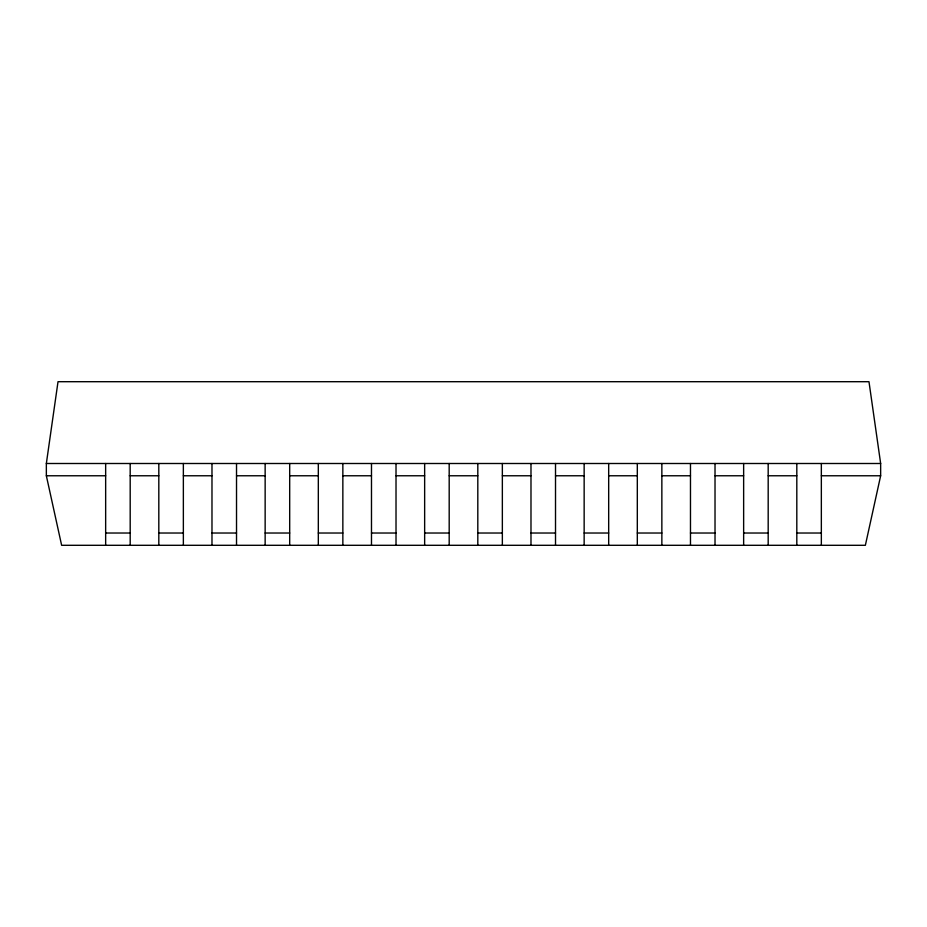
<?xml version="1.0" encoding="UTF-8"?>
<svg xmlns="http://www.w3.org/2000/svg" width="927" height="927" viewBox="0 0 927 927"><rect width="100%" height="100%" fill="white"/><g stroke="black" fill="none" stroke-linecap="round" stroke-linejoin="round"><path stroke-width="1.39" d="M46.35 463.5L58.019 381.704L868.981 381.704L880.65 463.5L880.65 475.771L865.366 545.296L61.634 545.296L46.35 475.771L46.35 463.5L880.65 463.5M46.35 475.771L105.655 475.771M130.186 475.771L158.818 475.771M183.361 475.771L211.982 475.771M236.524 475.771L265.145 475.771M289.688 475.771L318.32 475.771M342.851 475.771L371.484 475.771M396.014 475.771L424.647 475.771M449.189 475.771L477.811 475.771M502.353 475.771L530.986 475.771M555.516 475.771L584.149 475.771M608.68 475.771L637.312 475.771M661.855 475.771L690.476 475.771M715.018 475.771L743.639 475.771M768.182 475.771L796.814 475.771M821.345 475.771L880.65 475.771M105.655 533.025L130.186 533.025M158.818 533.025L183.361 533.025M211.982 533.025L236.524 533.025M265.145 533.025L289.688 533.025M318.32 533.025L342.851 533.025M371.484 533.025L396.014 533.025M424.647 533.025L449.189 533.025M477.811 533.025L502.353 533.025M530.986 533.025L555.516 533.025M584.149 533.025L608.68 533.025M637.312 533.025L661.855 533.025M690.476 533.025L715.018 533.025M743.639 533.025L768.182 533.025M796.814 533.025L821.345 533.025M821.345 463.5L821.345 545.296M796.814 463.5L796.814 545.296M768.182 463.5L768.182 545.296M743.639 463.5L743.639 545.296M715.018 463.5L715.018 545.296M690.476 463.5L690.476 545.296M661.855 463.5L661.855 545.296M637.312 463.5L637.312 545.296M608.68 463.5L608.68 545.296M584.149 463.5L584.149 545.296M555.516 463.5L555.516 545.296M530.986 463.5L530.986 545.296M502.353 463.5L502.353 545.296M477.811 463.5L477.811 545.296M449.189 463.5L449.189 545.296M424.647 463.5L424.647 545.296M396.014 463.5L396.014 545.296M371.484 463.5L371.484 545.296M342.851 463.5L342.851 545.296M318.32 463.5L318.32 545.296M289.688 463.5L289.688 545.296M265.145 463.5L265.145 545.296M236.524 463.5L236.524 545.296M211.982 463.5L211.982 545.296M183.361 463.5L183.361 545.296M158.818 463.5L158.818 545.296M130.186 463.5L130.186 545.296M105.655 463.5L105.655 545.296"/></g></svg>
